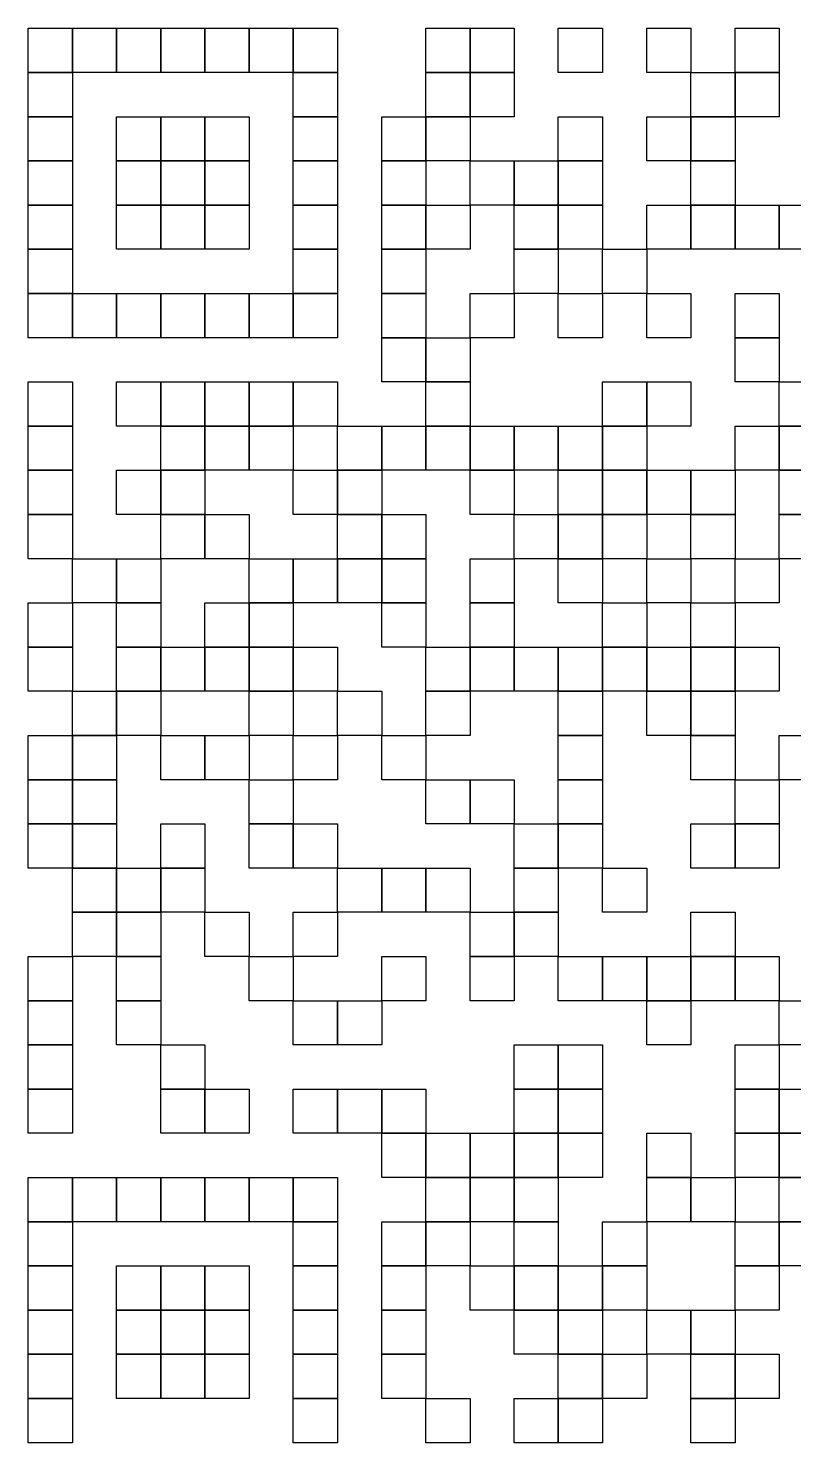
# Model space of a CAD drawing. Extents: x -1 to 447, y 185 to 440.
# Drawn here: x 308.03 to 334.28, y 359.09 to 407.58 of the extents above; entities that cross this region are included whole.
import ezdxf

# ---------------------------------------------------------------- set-up
doc = ezdxf.new("R2010")
doc.units = 0

msp = doc.modelspace()

# ---------------------------------------------------------------- linework, layer by layer
at = {"layer": 'Visible'}
for p, q in [((308.027529, 407.579554), (309.543589, 407.579554)), ((308.027529, 406.064552), (308.027529, 407.579554)), ((309.543589, 407.579554), (311.05965, 407.579554)), ((309.543589, 406.064552), (309.543589, 407.579554)), ((309.543589, 407.579554), (309.543589, 406.064552)), ((311.05965, 407.579554), (312.573065, 407.579554)), ((311.05965, 406.064552), (311.05965, 407.579554)), ((311.05965, 407.579554), (311.05965, 406.064552)), ((312.573065, 407.579554), (314.089125, 407.579554)), ((312.573065, 406.064552), (312.573065, 407.579554)), ((312.573065, 407.579554), (312.573065, 406.064552)), ((314.089125, 407.579554), (315.605186, 407.579554)), ((314.089125, 406.064552), (314.089125, 407.579554)), ((314.089125, 407.579554), (314.089125, 406.064552)), ((315.605186, 407.579554), (317.1186, 407.579554)), ((315.605186, 406.064552), (315.605186, 407.579554)), ((315.605186, 407.579554), (315.605186, 406.064552)), ((317.1186, 407.579554), (318.634661, 407.579554)), ((317.1186, 406.064552), (317.1186, 407.579554)), ((317.1186, 407.579554), (317.1186, 406.064552)), ((318.634661, 407.579554), (318.634661, 406.064552)), ((321.664136, 407.579554), (323.180197, 407.579554)), ((321.664136, 406.064552), (321.664136, 407.579554)), ((323.180197, 407.579554), (324.696258, 407.579554)), ((323.180197, 406.064552), (323.180197, 407.579554)), ((323.180197, 407.579554), (323.180197, 406.064552)), ((324.696258, 407.579554), (324.696258, 406.064552)), ((326.209672, 407.579554), (327.725733, 407.579554)), ((326.209672, 406.064552), (326.209672, 407.579554)), ((327.725733, 407.579554), (327.725733, 406.064552)), ((329.241794, 407.579554), (330.755208, 407.579554)), ((329.241794, 406.064552), (329.241794, 407.579554)), ((330.755208, 407.579554), (330.755208, 406.064552)), ((332.271269, 407.579554), (333.784684, 407.579554)), ((332.271269, 406.064552), (332.271269, 407.579554)), ((333.784684, 407.579554), (333.784684, 406.064552)), ((308.027529, 406.064552), (309.543589, 406.064552)), ((308.027529, 404.549285), (308.027529, 406.064552)), ((309.543589, 406.064552), (308.027529, 406.064552)), ((309.543589, 406.064552), (309.543589, 404.549285)), ((311.05965, 406.064552), (309.543589, 406.064552)), ((312.573065, 406.064552), (311.05965, 406.064552)), ((314.089125, 406.064552), (312.573065, 406.064552)), ((315.605186, 406.064552), (314.089125, 406.064552)), ((317.1186, 406.064552), (315.605186, 406.064552)), ((317.1186, 406.064552), (318.634661, 406.064552)), ((317.1186, 404.549285), (317.1186, 406.064552)), ((318.634661, 406.064552), (317.1186, 406.064552)), ((318.634661, 406.064552), (318.634661, 404.549285)), ((321.664136, 406.064552), (323.180197, 406.064552)), ((321.664136, 404.549285), (321.664136, 406.064552)), ((323.180197, 406.064552), (321.664136, 406.064552)), ((323.180197, 406.064552), (324.696258, 406.064552)), ((323.180197, 404.549285), (323.180197, 406.064552)), ((323.180197, 406.064552), (323.180197, 404.549285)), ((324.696258, 406.064552), (323.180197, 406.064552)), ((324.696258, 406.064552), (324.696258, 404.549285)), ((327.725733, 406.064552), (326.209672, 406.064552)), ((330.755208, 406.064552), (329.241794, 406.064552)), ((330.755208, 406.064552), (332.271269, 406.064552)), ((330.755208, 404.549285), (330.755208, 406.064552)), ((332.271269, 406.064552), (333.784684, 406.064552)), ((332.271269, 404.549285), (332.271269, 406.064552)), ((332.271269, 406.064552), (332.271269, 404.549285)), ((333.784684, 406.064552), (332.271269, 406.064552)), ((333.784684, 406.064552), (333.784684, 404.549285)), ((308.027529, 404.549285), (309.543589, 404.549285)), ((308.027529, 403.034018), (308.027529, 404.549285)), ((309.543589, 404.549285), (308.027529, 404.549285)), ((309.543589, 404.549285), (309.543589, 403.034018)), ((311.05965, 404.549285), (312.573065, 404.549285)), ((311.05965, 403.034018), (311.05965, 404.549285)), ((312.573065, 404.549285), (314.089125, 404.549285)), ((312.573065, 403.034018), (312.573065, 404.549285)), ((312.573065, 404.549285), (312.573065, 403.034018)), ((314.089125, 404.549285), (315.605186, 404.549285)), ((314.089125, 403.034018), (314.089125, 404.549285)), ((314.089125, 404.549285), (314.089125, 403.034018)), ((315.605186, 404.549285), (315.605186, 403.034018)), ((317.1186, 404.549285), (318.634661, 404.549285)), ((317.1186, 403.034018), (317.1186, 404.549285)), ((318.634661, 404.549285), (317.1186, 404.549285)), ((318.634661, 404.549285), (318.634661, 403.034018)), ((320.150722, 404.549285), (321.664136, 404.549285)), ((320.150722, 403.034018), (320.150722, 404.549285)), ((321.664136, 404.549285), (323.180197, 404.549285)), ((321.664136, 403.034018), (321.664136, 404.549285)), ((321.664136, 404.549285), (321.664136, 403.034018)), ((323.180197, 404.549285), (321.664136, 404.549285)), ((323.180197, 404.549285), (323.180197, 403.034018)), ((324.696258, 404.549285), (323.180197, 404.549285)), ((326.209672, 404.549285), (327.725733, 404.549285)), ((326.209672, 403.034018), (326.209672, 404.549285)), ((327.725733, 404.549285), (327.725733, 403.034018)), ((329.241794, 404.549285), (330.755208, 404.549285)), ((329.241794, 403.034018), (329.241794, 404.549285)), ((330.755208, 404.549285), (332.271269, 404.549285)), ((330.755208, 403.034018), (330.755208, 404.549285)), ((330.755208, 404.549285), (330.755208, 403.034018)), ((332.271269, 404.549285), (330.755208, 404.549285)), ((332.271269, 404.549285), (332.271269, 403.034018)), ((333.784684, 404.549285), (332.271269, 404.549285)), ((308.027529, 403.034283), (309.543589, 403.034283)), ((308.027529, 401.519016), (308.027529, 403.034283)), ((309.543589, 403.034018), (308.027529, 403.034018)), ((309.543589, 403.034283), (309.543589, 401.519016)), ((311.05965, 403.034283), (312.573065, 403.034283)), ((311.05965, 401.519016), (311.05965, 403.034283)), ((312.573065, 403.034018), (311.05965, 403.034018)), ((312.573065, 403.034283), (314.089125, 403.034283)), ((312.573065, 401.519016), (312.573065, 403.034283)), ((312.573065, 403.034283), (312.573065, 401.519016)), ((314.089125, 403.034018), (312.573065, 403.034018)), ((314.089125, 403.034283), (315.605186, 403.034283)), ((314.089125, 401.519016), (314.089125, 403.034283)), ((314.089125, 403.034283), (314.089125, 401.519016)), ((315.605186, 403.034018), (314.089125, 403.034018)), ((315.605186, 403.034283), (315.605186, 401.519016)), ((317.1186, 403.034283), (318.634661, 403.034283)), ((317.1186, 401.519016), (317.1186, 403.034283)), ((318.634661, 403.034018), (317.1186, 403.034018)), ((318.634661, 403.034283), (318.634661, 401.519016)), ((320.150722, 403.034283), (321.664136, 403.034283)), ((320.150722, 401.519016), (320.150722, 403.034283)), ((321.664136, 403.034018), (320.150722, 403.034018)), ((321.664136, 403.034283), (321.664136, 401.519016)), ((323.180197, 403.034018), (321.664136, 403.034018)), ((323.180197, 403.034283), (324.696258, 403.034283)), ((323.180197, 401.519016), (323.180197, 403.034283)), ((324.696258, 403.034283), (326.209672, 403.034283)), ((324.696258, 401.519016), (324.696258, 403.034283)), ((324.696258, 403.034283), (324.696258, 401.519016)), ((326.209672, 403.034283), (327.725733, 403.034283)), ((326.209672, 401.519016), (326.209672, 403.034283)), ((326.209672, 403.034283), (326.209672, 401.519016)), ((327.725733, 403.034018), (326.209672, 403.034018)), ((327.725733, 403.034283), (327.725733, 401.519016)), ((330.755208, 403.034018), (329.241794, 403.034018)), ((330.755208, 403.034283), (332.271269, 403.034283)), ((330.755208, 401.519016), (330.755208, 403.034283)), ((332.271269, 403.034018), (330.755208, 403.034018)), ((332.271269, 403.034283), (332.271269, 401.519016)), ((308.027529, 401.519016), (309.543589, 401.519016)), ((308.027529, 400.003749), (308.027529, 401.519016)), ((309.543589, 401.519016), (308.027529, 401.519016)), ((309.543589, 401.519016), (309.543589, 400.003749)), ((311.05965, 401.519016), (312.573065, 401.519016)), ((311.05965, 400.003749), (311.05965, 401.519016)), ((312.573065, 401.519016), (311.05965, 401.519016)), ((312.573065, 401.519016), (314.089125, 401.519016)), ((312.573065, 400.003749), (312.573065, 401.519016)), ((312.573065, 401.519016), (312.573065, 400.003749)), ((314.089125, 401.519016), (312.573065, 401.519016)), ((314.089125, 401.519016), (315.605186, 401.519016)), ((314.089125, 400.003749), (314.089125, 401.519016)), ((314.089125, 401.519016), (314.089125, 400.003749)), ((315.605186, 401.519016), (314.089125, 401.519016)), ((315.605186, 401.519016), (315.605186, 400.003749)), ((317.1186, 401.519016), (318.634661, 401.519016)), ((317.1186, 400.003749), (317.1186, 401.519016)), ((318.634661, 401.519016), (317.1186, 401.519016)), ((318.634661, 401.519016), (318.634661, 400.003749)), ((320.150722, 401.519016), (321.664136, 401.519016)), ((320.150722, 400.003749), (320.150722, 401.519016)), ((321.664136, 401.519016), (320.150722, 401.519016)), ((321.664136, 401.519016), (323.180197, 401.519016)), ((321.664136, 400.003749), (321.664136, 401.519016)), ((321.664136, 401.519016), (321.664136, 400.003749)), ((323.180197, 401.519016), (323.180197, 400.003749)), ((324.696258, 401.519016), (323.180197, 401.519016)), ((324.696258, 401.519016), (326.209672, 401.519016)), ((324.696258, 400.003749), (324.696258, 401.519016)), ((326.209672, 401.519016), (324.696258, 401.519016)), ((326.209672, 401.519016), (327.725733, 401.519016)), ((326.209672, 400.003749), (326.209672, 401.519016)), ((326.209672, 401.519016), (326.209672, 400.003749)), ((327.725733, 401.519016), (326.209672, 401.519016)), ((327.725733, 401.519016), (327.725733, 400.003749)), ((329.241794, 401.519016), (330.755208, 401.519016)), ((329.241794, 400.003749), (329.241794, 401.519016)), ((330.755208, 401.519016), (332.271269, 401.519016)), ((330.755208, 400.003749), (330.755208, 401.519016)), ((330.755208, 401.519016), (330.755208, 400.003749)), ((332.271269, 401.519016), (330.755208, 401.519016)), ((332.271269, 401.519016), (333.784684, 401.519016)), ((332.271269, 400.003749), (332.271269, 401.519016)), ((332.271269, 401.519016), (332.271269, 400.003749)), ((333.784684, 401.519016), (335.300744, 401.519016)), ((333.784684, 400.003749), (333.784684, 401.519016)), ((333.784684, 401.519016), (333.784684, 400.003749)), ((308.027529, 400.003749), (309.543589, 400.003749)), ((308.027529, 398.488747), (308.027529, 400.003749)), ((309.543589, 400.003749), (308.027529, 400.003749)), ((309.543589, 400.003749), (309.543589, 398.488747)), ((312.573065, 400.003749), (311.05965, 400.003749)), ((314.089125, 400.003749), (312.573065, 400.003749)), ((315.605186, 400.003749), (314.089125, 400.003749)), ((317.1186, 400.003749), (318.634661, 400.003749)), ((317.1186, 398.488747), (317.1186, 400.003749)), ((318.634661, 400.003749), (317.1186, 400.003749)), ((318.634661, 400.003749), (318.634661, 398.488747)), ((320.150722, 400.003749), (321.664136, 400.003749)), ((320.150722, 398.488747), (320.150722, 400.003749)), ((321.664136, 400.003749), (320.150722, 400.003749)), ((321.664136, 400.003749), (321.664136, 398.488747)), ((323.180197, 400.003749), (321.664136, 400.003749)), ((324.696258, 400.003749), (326.209672, 400.003749)), ((324.696258, 398.488747), (324.696258, 400.003749)), ((326.209672, 400.003749), (324.696258, 400.003749)), ((326.209672, 400.003749), (326.209672, 398.488747)), ((327.725733, 400.003749), (326.209672, 400.003749)), ((327.725733, 400.003749), (329.241794, 400.003749)), ((327.725733, 398.488747), (327.725733, 400.003749)), ((329.241794, 400.003749), (329.241794, 398.488747)), ((330.755208, 400.003749), (329.241794, 400.003749)), ((332.271269, 400.003749), (330.755208, 400.003749)), ((333.784684, 400.003749), (332.271269, 400.003749)), ((335.300744, 400.003749), (333.784684, 400.003749)), ((308.027529, 398.488747), (309.543589, 398.488747)), ((308.027529, 396.97348), (308.027529, 398.488747)), ((309.543589, 398.488747), (308.027529, 398.488747)), ((309.543589, 398.488747), (311.05965, 398.488747)), ((309.543589, 396.97348), (309.543589, 398.488747)), ((309.543589, 398.488747), (309.543589, 396.97348)), ((311.05965, 398.488747), (312.573065, 398.488747)), ((311.05965, 396.97348), (311.05965, 398.488747)), ((311.05965, 398.488747), (311.05965, 396.97348)), ((312.573065, 398.488747), (314.089125, 398.488747)), ((312.573065, 396.97348), (312.573065, 398.488747)), ((312.573065, 398.488747), (312.573065, 396.97348)), ((314.089125, 398.488747), (315.605186, 398.488747)), ((314.089125, 396.97348), (314.089125, 398.488747)), ((314.089125, 398.488747), (314.089125, 396.97348)), ((315.605186, 398.488747), (317.1186, 398.488747)), ((315.605186, 396.97348), (315.605186, 398.488747)), ((315.605186, 398.488747), (315.605186, 396.97348)), ((317.1186, 398.488747), (318.634661, 398.488747)), ((317.1186, 396.97348), (317.1186, 398.488747)), ((317.1186, 398.488747), (317.1186, 396.97348)), ((318.634661, 398.488747), (317.1186, 398.488747)), ((318.634661, 398.488747), (318.634661, 396.97348)), ((320.150722, 398.488747), (321.664136, 398.488747)), ((320.150722, 396.97348), (320.150722, 398.488747)), ((321.664136, 398.488747), (320.150722, 398.488747)), ((321.664136, 398.488747), (321.664136, 396.97348)), ((323.180197, 398.488747), (324.696258, 398.488747)), ((323.180197, 396.97348), (323.180197, 398.488747)), ((324.696258, 398.488747), (324.696258, 396.97348)), ((326.209672, 398.488747), (324.696258, 398.488747)), ((326.209672, 398.488747), (327.725733, 398.488747)), ((326.209672, 396.97348), (326.209672, 398.488747)), ((327.725733, 398.488747), (327.725733, 396.97348)), ((329.241794, 398.488747), (327.725733, 398.488747)), ((329.241794, 398.488747), (330.755208, 398.488747)), ((329.241794, 396.97348), (329.241794, 398.488747)), ((330.755208, 398.488747), (330.755208, 396.97348)), ((332.271269, 398.488747), (333.784684, 398.488747)), ((332.271269, 396.97348), (332.271269, 398.488747)), ((333.784684, 398.488747), (333.784684, 396.97348)), ((309.543589, 396.97348), (308.027529, 396.97348)), ((311.05965, 396.97348), (309.543589, 396.97348)), ((312.573065, 396.97348), (311.05965, 396.97348)), ((314.089125, 396.97348), (312.573065, 396.97348)), ((315.605186, 396.97348), (314.089125, 396.97348)), ((317.1186, 396.97348), (315.605186, 396.97348)), ((318.634661, 396.97348), (317.1186, 396.97348)), ((320.150722, 396.97348), (321.664136, 396.97348)), ((320.150722, 395.458478), (320.150722, 396.97348)), ((321.664136, 396.97348), (320.150722, 396.97348)), ((321.664136, 396.97348), (323.180197, 396.97348)), ((321.664136, 395.458478), (321.664136, 396.97348)), ((321.664136, 396.97348), (321.664136, 395.458478)), ((323.180197, 396.97348), (323.180197, 395.458478)), ((324.696258, 396.97348), (323.180197, 396.97348)), ((327.725733, 396.97348), (326.209672, 396.97348)), ((330.755208, 396.97348), (329.241794, 396.97348)), ((332.271269, 396.97348), (333.784684, 396.97348)), ((332.271269, 395.458478), (332.271269, 396.97348)), ((333.784684, 396.97348), (332.271269, 396.97348)), ((333.784684, 396.97348), (333.784684, 395.458478)), ((308.027529, 395.458478), (309.543589, 395.458478)), ((308.027529, 393.943211), (308.027529, 395.458478)), ((309.543589, 395.458478), (309.543589, 393.943211)), ((311.05965, 395.458478), (312.573065, 395.458478)), ((311.05965, 393.943211), (311.05965, 395.458478)), ((312.573065, 395.458478), (314.089125, 395.458478)), ((312.573065, 393.943211), (312.573065, 395.458478)), ((312.573065, 395.458478), (312.573065, 393.943211)), ((314.089125, 395.458478), (315.605186, 395.458478)), ((314.089125, 393.943211), (314.089125, 395.458478)), ((314.089125, 395.458478), (314.089125, 393.943211)), ((315.605186, 395.458478), (317.1186, 395.458478)), ((315.605186, 393.943211), (315.605186, 395.458478)), ((315.605186, 395.458478), (315.605186, 393.943211)), ((317.1186, 395.458478), (318.634661, 395.458478)), ((317.1186, 393.943211), (317.1186, 395.458478)), ((317.1186, 395.458478), (317.1186, 393.943211)), ((318.634661, 395.458478), (318.634661, 393.943211)), ((321.664136, 395.458478), (320.150722, 395.458478)), ((321.664136, 395.458478), (323.180197, 395.458478)), ((321.664136, 393.943211), (321.664136, 395.458478)), ((323.180197, 395.458478), (321.664136, 395.458478)), ((323.180197, 395.458478), (323.180197, 393.943211)), ((327.725733, 395.458478), (329.241794, 395.458478)), ((327.725733, 393.943211), (327.725733, 395.458478)), ((329.241794, 395.458478), (330.755208, 395.458478)), ((329.241794, 393.943211), (329.241794, 395.458478)), ((329.241794, 395.458478), (329.241794, 393.943211)), ((330.755208, 395.458478), (330.755208, 393.943211)), ((333.784684, 395.458478), (332.271269, 395.458478)), ((333.784684, 395.458478), (335.300744, 395.458478)), ((333.784684, 393.943211), (333.784684, 395.458478)), ((308.027529, 393.943211), (309.543589, 393.943211)), ((308.027529, 392.428209), (308.027529, 393.943211)), ((309.543589, 393.943211), (308.027529, 393.943211)), ((309.543589, 393.943211), (309.543589, 392.428209)), ((312.573065, 393.943211), (311.05965, 393.943211)), ((312.573065, 393.943211), (314.089125, 393.943211)), ((312.573065, 392.428209), (312.573065, 393.943211)), ((314.089125, 393.943211), (312.573065, 393.943211)), ((314.089125, 393.943211), (315.605186, 393.943211)), ((314.089125, 392.428209), (314.089125, 393.943211)), ((314.089125, 393.943211), (314.089125, 392.428209)), ((315.605186, 393.943211), (314.089125, 393.943211)), ((315.605186, 393.943211), (317.1186, 393.943211)), ((315.605186, 392.428209), (315.605186, 393.943211)), ((315.605186, 393.943211), (315.605186, 392.428209)), ((317.1186, 393.943211), (315.605186, 393.943211)), ((317.1186, 393.943211), (317.1186, 392.428209)), ((318.634661, 393.943211), (317.1186, 393.943211)), ((318.634661, 393.943211), (320.150722, 393.943211)), ((318.634661, 392.428209), (318.634661, 393.943211)), ((320.150722, 393.943211), (321.664136, 393.943211)), ((320.150722, 392.428209), (320.150722, 393.943211)), ((320.150722, 393.943211), (320.150722, 392.428209)), ((321.664136, 393.943211), (323.180197, 393.943211)), ((321.664136, 392.428209), (321.664136, 393.943211)), ((321.664136, 393.943211), (321.664136, 392.428209)), ((323.180197, 393.943211), (321.664136, 393.943211)), ((323.180197, 393.943211), (324.696258, 393.943211)), ((323.180197, 392.428209), (323.180197, 393.943211)), ((323.180197, 393.943211), (323.180197, 392.428209)), ((324.696258, 393.943211), (326.209672, 393.943211)), ((324.696258, 392.428209), (324.696258, 393.943211)), ((324.696258, 393.943211), (324.696258, 392.428209)), ((326.209672, 393.943211), (327.725733, 393.943211)), ((326.209672, 392.428209), (326.209672, 393.943211)), ((326.209672, 393.943211), (326.209672, 392.428209)), ((327.725733, 393.943211), (329.241794, 393.943211)), ((327.725733, 392.428209), (327.725733, 393.943211)), ((327.725733, 393.943211), (327.725733, 392.428209)), ((329.241794, 393.943211), (327.725733, 393.943211)), ((329.241794, 393.943211), (329.241794, 392.428209)), ((330.755208, 393.943211), (329.241794, 393.943211)), ((332.271269, 393.943211), (333.784684, 393.943211)), ((332.271269, 392.428209), (332.271269, 393.943211)), ((333.784684, 393.943211), (335.300744, 393.943211)), ((333.784684, 392.428209), (333.784684, 393.943211)), ((333.784684, 393.943211), (333.784684, 392.428209)), ((335.300744, 393.943211), (333.784684, 393.943211)), ((308.027529, 392.428209), (309.543589, 392.428209)), ((308.027529, 390.912942), (308.027529, 392.428209)), ((309.543589, 392.428209), (308.027529, 392.428209)), ((309.543589, 392.428209), (309.543589, 390.912942)), ((311.05965, 392.428209), (312.573065, 392.428209)), ((311.05965, 390.912942), (311.05965, 392.428209)), ((312.573065, 392.428209), (314.089125, 392.428209)), ((312.573065, 390.912942), (312.573065, 392.428209)), ((312.573065, 392.428209), (312.573065, 390.912942)), ((314.089125, 392.428209), (312.573065, 392.428209)), ((314.089125, 392.428209), (314.089125, 390.912942)), ((315.605186, 392.428209), (314.089125, 392.428209)), ((317.1186, 392.428209), (315.605186, 392.428209)), ((317.1186, 392.428209), (318.634661, 392.428209)), ((317.1186, 390.912942), (317.1186, 392.428209)), ((318.634661, 392.428209), (320.150722, 392.428209)), ((318.634661, 390.912942), (318.634661, 392.428209)), ((318.634661, 392.428209), (318.634661, 390.912942)), ((320.150722, 392.428209), (318.634661, 392.428209)), ((320.150722, 392.428209), (320.150722, 390.912942)), ((321.664136, 392.428209), (320.150722, 392.428209)), ((323.180197, 392.428209), (321.664136, 392.428209)), ((323.180197, 392.428209), (324.696258, 392.428209)), ((323.180197, 390.912942), (323.180197, 392.428209)), ((324.696258, 392.428209), (323.180197, 392.428209)), ((324.696258, 392.428209), (324.696258, 390.912942)), ((326.209672, 392.428209), (324.696258, 392.428209)), ((326.209672, 392.428209), (327.725733, 392.428209)), ((326.209672, 390.912942), (326.209672, 392.428209)), ((327.725733, 392.428209), (326.209672, 392.428209)), ((327.725733, 392.428209), (329.241794, 392.428209)), ((327.725733, 390.912942), (327.725733, 392.428209)), ((327.725733, 392.428209), (327.725733, 390.912942)), ((329.241794, 392.428209), (327.725733, 392.428209)), ((329.241794, 392.428209), (330.755208, 392.428209)), ((329.241794, 390.912942), (329.241794, 392.428209)), ((329.241794, 392.428209), (329.241794, 390.912942)), ((330.755208, 392.428209), (332.271269, 392.428209)), ((330.755208, 390.912942), (330.755208, 392.428209)), ((330.755208, 392.428209), (330.755208, 390.912942)), ((332.271269, 392.428209), (332.271269, 390.912942)), ((333.784684, 392.428209), (332.271269, 392.428209)), ((333.784684, 392.428209), (335.300744, 392.428209)), ((333.784684, 390.912942), (333.784684, 392.428209)), ((335.300744, 392.428209), (333.784684, 392.428209)), ((308.027529, 390.912942), (309.543589, 390.912942)), ((308.027529, 389.39794), (308.027529, 390.912942)), ((309.543589, 390.912942), (308.027529, 390.912942)), ((309.543589, 390.912942), (309.543589, 389.39794)), ((312.573065, 390.912942), (311.05965, 390.912942)), ((312.573065, 390.912942), (314.089125, 390.912942)), ((312.573065, 389.39794), (312.573065, 390.912942)), ((314.089125, 390.912942), (312.573065, 390.912942)), ((314.089125, 390.912942), (315.605186, 390.912942)), ((314.089125, 389.39794), (314.089125, 390.912942)), ((314.089125, 390.912942), (314.089125, 389.39794)), ((315.605186, 390.912942), (315.605186, 389.39794)), ((318.634661, 390.912942), (317.1186, 390.912942)), ((318.634661, 390.912942), (320.150722, 390.912942)), ((318.634661, 389.39794), (318.634661, 390.912942)), ((320.150722, 390.912942), (318.634661, 390.912942)), ((320.150722, 390.912942), (321.664136, 390.912942)), ((320.150722, 389.39794), (320.150722, 390.912942)), ((320.150722, 390.912942), (320.150722, 389.39794)), ((321.664136, 390.912942), (321.664136, 389.39794)), ((324.696258, 390.912942), (323.180197, 390.912942)), ((324.696258, 390.912942), (326.209672, 390.912942)), ((324.696258, 389.39794), (324.696258, 390.912942)), ((326.209672, 390.912942), (327.725733, 390.912942)), ((326.209672, 389.39794), (326.209672, 390.912942)), ((326.209672, 390.912942), (326.209672, 389.39794)), ((327.725733, 390.912942), (326.209672, 390.912942)), ((327.725733, 390.912942), (329.241794, 390.912942)), ((327.725733, 389.39794), (327.725733, 390.912942)), ((327.725733, 390.912942), (327.725733, 389.39794)), ((329.241794, 390.912942), (327.725733, 390.912942)), ((329.241794, 390.912942), (329.241794, 389.39794)), ((330.755208, 390.912942), (329.241794, 390.912942)), ((330.755208, 390.912942), (332.271269, 390.912942)), ((330.755208, 389.39794), (330.755208, 390.912942)), ((332.271269, 390.912942), (330.755208, 390.912942)), ((332.271269, 390.912942), (332.271269, 389.39794)), ((333.784684, 390.912942), (335.300744, 390.912942)), ((333.784684, 389.39794), (333.784684, 390.912942)), ((335.300744, 390.912942), (333.784684, 390.912942)), ((309.543589, 389.39794), (308.027529, 389.39794)), ((309.543589, 389.397675), (311.05965, 389.397675)), ((309.543589, 387.882673), (309.543589, 389.397675)), ((311.05965, 389.397675), (312.573065, 389.397675)), ((311.05965, 387.882673), (311.05965, 389.397675)), ((311.05965, 389.397675), (311.05965, 387.882673)), ((314.089125, 389.39794), (312.573065, 389.39794)), ((312.573065, 389.397675), (312.573065, 387.882673)), ((315.605186, 389.39794), (314.089125, 389.39794)), ((315.605186, 389.397675), (317.1186, 389.397675)), ((315.605186, 387.882673), (315.605186, 389.397675)), ((317.1186, 389.397675), (318.634661, 389.397675)), ((317.1186, 387.882673), (317.1186, 389.397675)), ((317.1186, 389.397675), (317.1186, 387.882673)), ((320.150722, 389.39794), (318.634661, 389.39794)), ((318.634661, 389.397675), (320.150722, 389.397675)), ((318.634661, 387.882673), (318.634661, 389.397675)), ((318.634661, 389.397675), (318.634661, 387.882673)), ((321.664136, 389.39794), (320.150722, 389.39794)), ((320.150722, 389.397675), (321.664136, 389.397675)), ((320.150722, 387.882673), (320.150722, 389.397675)), ((320.150722, 389.397675), (320.150722, 387.882673)), ((321.664136, 389.397675), (321.664136, 387.882673)), ((323.180197, 389.397675), (324.696258, 389.397675)), ((323.180197, 387.882673), (323.180197, 389.397675)), ((326.209672, 389.39794), (324.696258, 389.39794)), ((324.696258, 389.397675), (324.696258, 387.882673)), ((327.725733, 389.39794), (326.209672, 389.39794)), ((326.209672, 389.397675), (327.725733, 389.397675)), ((326.209672, 387.882673), (326.209672, 389.397675)), ((329.241794, 389.39794), (327.725733, 389.39794)), ((327.725733, 389.397675), (327.725733, 387.882673)), ((329.241794, 389.397675), (330.755208, 389.397675)), ((329.241794, 387.882673), (329.241794, 389.397675)), ((332.271269, 389.39794), (330.755208, 389.39794)), ((330.755208, 389.397675), (330.755208, 387.882673)), ((332.271269, 389.397675), (333.784684, 389.397675)), ((332.271269, 387.882673), (332.271269, 389.397675)), ((335.300744, 389.39794), (333.784684, 389.39794)), ((333.784684, 389.397675), (333.784684, 387.882673)), ((308.027529, 387.882673), (309.543589, 387.882673)), ((308.027529, 386.367406), (308.027529, 387.882673)), ((309.543589, 387.882673), (309.543589, 386.367406)), ((311.05965, 387.882673), (309.543589, 387.882673)), ((311.05965, 387.882673), (312.573065, 387.882673)), ((311.05965, 386.367406), (311.05965, 387.882673)), ((312.573065, 387.882673), (311.05965, 387.882673)), ((312.573065, 387.882673), (312.573065, 386.367406)), ((314.089125, 387.882673), (315.605186, 387.882673)), ((314.089125, 386.367406), (314.089125, 387.882673)), ((315.605186, 387.882673), (317.1186, 387.882673)), ((315.605186, 386.367406), (315.605186, 387.882673)), ((315.605186, 387.882673), (315.605186, 386.367406)), ((317.1186, 387.882673), (315.605186, 387.882673)), ((317.1186, 387.882673), (317.1186, 386.367406)), ((318.634661, 387.882673), (317.1186, 387.882673)), ((320.150722, 387.882673), (318.634661, 387.882673)), ((320.150722, 387.882673), (321.664136, 387.882673)), ((320.150722, 386.367406), (320.150722, 387.882673)), ((321.664136, 387.882673), (320.150722, 387.882673)), ((321.664136, 387.882673), (321.664136, 386.367406)), ((323.180197, 387.882673), (324.696258, 387.882673)), ((323.180197, 386.367406), (323.180197, 387.882673)), ((324.696258, 387.882673), (323.180197, 387.882673)), ((324.696258, 387.882673), (324.696258, 386.367406)), ((327.725733, 387.882673), (326.209672, 387.882673)), ((327.725733, 387.882673), (329.241794, 387.882673)), ((327.725733, 386.367406), (327.725733, 387.882673)), ((329.241794, 387.882673), (329.241794, 386.367406)), ((330.755208, 387.882673), (329.241794, 387.882673)), ((330.755208, 387.882673), (332.271269, 387.882673)), ((330.755208, 386.367406), (330.755208, 387.882673)), ((332.271269, 387.882673), (332.271269, 386.367406)), ((333.784684, 387.882673), (332.271269, 387.882673)), ((308.027529, 386.367406), (309.543589, 386.367406)), ((308.027529, 384.852404), (308.027529, 386.367406)), ((309.543589, 386.367406), (308.027529, 386.367406)), ((309.543589, 386.367406), (309.543589, 384.852404)), ((311.05965, 386.367406), (312.573065, 386.367406)), ((311.05965, 384.852404), (311.05965, 386.367406)), ((312.573065, 386.367406), (311.05965, 386.367406)), ((312.573065, 386.367406), (314.089125, 386.367406)), ((312.573065, 384.852404), (312.573065, 386.367406)), ((312.573065, 386.367406), (312.573065, 384.852404)), ((314.089125, 386.367406), (315.605186, 386.367406)), ((314.089125, 384.852404), (314.089125, 386.367406)), ((314.089125, 386.367406), (314.089125, 384.852404)), ((315.605186, 386.367406), (314.089125, 386.367406)), ((315.605186, 386.367406), (317.1186, 386.367406)), ((315.605186, 384.852404), (315.605186, 386.367406)), ((315.605186, 386.367406), (315.605186, 384.852404)), ((317.1186, 386.367406), (315.605186, 386.367406)), ((317.1186, 386.367406), (318.634661, 386.367406)), ((317.1186, 384.852404), (317.1186, 386.367406)), ((317.1186, 386.367406), (317.1186, 384.852404)), ((318.634661, 386.367406), (318.634661, 384.852404)), ((321.664136, 386.367406), (320.150722, 386.367406)), ((321.664136, 386.367406), (323.180197, 386.367406)), ((321.664136, 384.852404), (321.664136, 386.367406)), ((323.180197, 386.367406), (324.696258, 386.367406)), ((323.180197, 384.852404), (323.180197, 386.367406)), ((323.180197, 386.367406), (323.180197, 384.852404)), ((324.696258, 386.367406), (323.180197, 386.367406)), ((324.696258, 386.367406), (326.209672, 386.367406)), ((324.696258, 384.852404), (324.696258, 386.367406)), ((324.696258, 386.367406), (324.696258, 384.852404)), ((326.209672, 386.367406), (327.725733, 386.367406)), ((326.209672, 384.852404), (326.209672, 386.367406)), ((326.209672, 386.367406), (326.209672, 384.852404)), ((327.725733, 386.367406), (329.241794, 386.367406)), ((327.725733, 384.852404), (327.725733, 386.367406)), ((327.725733, 386.367406), (327.725733, 384.852404)), ((329.241794, 386.367406), (327.725733, 386.367406)), ((329.241794, 386.367406), (330.755208, 386.367406)), ((329.241794, 384.852404), (329.241794, 386.367406)), ((329.241794, 386.367406), (329.241794, 384.852404)), ((330.755208, 386.367406), (332.271269, 386.367406)), ((330.755208, 384.852404), (330.755208, 386.367406)), ((330.755208, 386.367406), (330.755208, 384.852404)), ((332.271269, 386.367406), (330.755208, 386.367406)), ((332.271269, 386.367406), (333.784684, 386.367406)), ((332.271269, 384.852404), (332.271269, 386.367406)), ((332.271269, 386.367406), (332.271269, 384.852404)), ((333.784684, 386.367406), (333.784684, 384.852404)), ((309.543589, 384.852404), (308.027529, 384.852404)), ((309.543589, 384.852404), (311.05965, 384.852404)), ((309.543589, 383.337137), (309.543589, 384.852404)), ((311.05965, 384.852404), (312.573065, 384.852404)), ((311.05965, 383.337137), (311.05965, 384.852404)), ((311.05965, 384.852404), (311.05965, 383.337137)), ((312.573065, 384.852404), (311.05965, 384.852404)), ((312.573065, 384.852404), (312.573065, 383.337137)), ((314.089125, 384.852404), (312.573065, 384.852404)), ((315.605186, 384.852404), (314.089125, 384.852404)), ((315.605186, 384.852404), (317.1186, 384.852404)), ((315.605186, 383.337137), (315.605186, 384.852404)), ((317.1186, 384.852404), (315.605186, 384.852404)), ((317.1186, 384.852404), (317.1186, 383.337137)), ((318.634661, 384.852404), (317.1186, 384.852404)), ((318.634661, 384.852404), (320.150722, 384.852404)), ((318.634661, 383.337137), (318.634661, 384.852404)), ((320.150722, 384.852404), (320.150722, 383.337137)), ((321.664136, 384.852404), (323.180197, 384.852404)), ((321.664136, 383.337137), (321.664136, 384.852404)), ((323.180197, 384.852404), (321.664136, 384.852404)), ((323.180197, 384.852404), (323.180197, 383.337137)), ((324.696258, 384.852404), (323.180197, 384.852404)), ((326.209672, 384.852404), (324.696258, 384.852404)), ((326.209672, 384.852404), (327.725733, 384.852404)), ((326.209672, 383.337137), (326.209672, 384.852404)), ((327.725733, 384.852404), (326.209672, 384.852404)), ((327.725733, 384.852404), (327.725733, 383.337137)), ((329.241794, 384.852404), (327.725733, 384.852404)), ((329.241794, 384.852404), (330.755208, 384.852404)), ((329.241794, 383.337137), (329.241794, 384.852404)), ((330.755208, 384.852404), (329.241794, 384.852404)), ((330.755208, 384.852404), (332.271269, 384.852404)), ((330.755208, 383.337137), (330.755208, 384.852404)), ((330.755208, 384.852404), (330.755208, 383.337137)), ((332.271269, 384.852404), (330.755208, 384.852404)), ((332.271269, 384.852404), (332.271269, 383.337137)), ((333.784684, 384.852404), (332.271269, 384.852404)), ((308.027529, 383.337137), (309.543589, 383.337137)), ((308.027529, 381.822135), (308.027529, 383.337137)), ((309.543589, 383.337137), (311.05965, 383.337137)), ((309.543589, 381.822135), (309.543589, 383.337137)), ((309.543589, 383.337137), (309.543589, 381.822135)), ((311.05965, 383.337137), (309.543589, 383.337137)), ((311.05965, 383.337137), (311.05965, 381.822135)), ((312.573065, 383.337137), (311.05965, 383.337137)), ((312.573065, 383.337137), (314.089125, 383.337137)), ((312.573065, 381.822135), (312.573065, 383.337137)), ((314.089125, 383.337137), (315.605186, 383.337137)), ((314.089125, 381.822135), (314.089125, 383.337137)), ((314.089125, 383.337137), (314.089125, 381.822135)), ((315.605186, 383.337137), (315.605186, 381.822135)), ((317.1186, 383.337137), (315.605186, 383.337137)), ((317.1186, 383.337137), (318.634661, 383.337137)), ((317.1186, 381.822135), (317.1186, 383.337137)), ((318.634661, 383.337137), (318.634661, 381.822135)), ((320.150722, 383.337137), (318.634661, 383.337137)), ((320.150722, 383.337137), (321.664136, 383.337137)), ((320.150722, 381.822135), (320.150722, 383.337137)), ((321.664136, 383.337137), (321.664136, 381.822135)), ((323.180197, 383.337137), (321.664136, 383.337137)), ((326.209672, 383.337137), (327.725733, 383.337137)), ((326.209672, 381.822135), (326.209672, 383.337137)), ((327.725733, 383.337137), (326.209672, 383.337137)), ((327.725733, 383.337137), (327.725733, 381.822135)), ((330.755208, 383.337137), (329.241794, 383.337137)), ((330.755208, 383.337137), (332.271269, 383.337137)), ((330.755208, 381.822135), (330.755208, 383.337137)), ((332.271269, 383.337137), (330.755208, 383.337137)), ((332.271269, 383.337137), (332.271269, 381.822135)), ((333.784684, 383.337137), (335.300744, 383.337137)), ((333.784684, 381.822135), (333.784684, 383.337137)), ((308.027529, 381.822135), (309.543589, 381.822135)), ((308.027529, 380.306868), (308.027529, 381.822135)), ((309.543589, 381.822135), (308.027529, 381.822135)), ((309.543589, 381.822135), (311.05965, 381.822135)), ((309.543589, 380.306868), (309.543589, 381.822135)), ((309.543589, 381.822135), (309.543589, 380.306868)), ((311.05965, 381.822135), (309.543589, 381.822135)), ((311.05965, 381.822135), (311.05965, 380.306868)), ((314.089125, 381.822135), (312.573065, 381.822135)), ((315.605186, 381.822135), (314.089125, 381.822135)), ((315.605186, 381.822135), (317.1186, 381.822135)), ((315.605186, 380.306868), (315.605186, 381.822135)), ((317.1186, 381.822135), (317.1186, 380.306868)), ((318.634661, 381.822135), (317.1186, 381.822135)), ((321.664136, 381.822135), (320.150722, 381.822135)), ((321.664136, 381.822135), (323.180197, 381.822135)), ((321.664136, 380.306868), (321.664136, 381.822135)), ((323.180197, 381.822135), (324.696258, 381.822135)), ((323.180197, 380.306868), (323.180197, 381.822135)), ((323.180197, 381.822135), (323.180197, 380.306868)), ((324.696258, 381.822135), (324.696258, 380.306868)), ((326.209672, 381.822135), (327.725733, 381.822135)), ((326.209672, 380.306868), (326.209672, 381.822135)), ((327.725733, 381.822135), (326.209672, 381.822135)), ((327.725733, 381.822135), (327.725733, 380.306868)), ((332.271269, 381.822135), (330.755208, 381.822135)), ((332.271269, 381.822135), (333.784684, 381.822135)), ((332.271269, 380.306868), (332.271269, 381.822135)), ((333.784684, 381.822135), (333.784684, 380.306868)), ((335.300744, 381.822135), (333.784684, 381.822135)), ((308.027529, 380.306868), (309.543589, 380.306868)), ((308.027529, 378.791866), (308.027529, 380.306868)), ((309.543589, 380.306868), (308.027529, 380.306868)), ((309.543589, 380.306868), (311.05965, 380.306868)), ((309.543589, 378.791866), (309.543589, 380.306868)), ((309.543589, 380.306868), (309.543589, 378.791866)), ((311.05965, 380.306868), (309.543589, 380.306868)), ((311.05965, 380.306868), (311.05965, 378.791866)), ((312.573065, 380.306868), (314.089125, 380.306868)), ((312.573065, 378.791866), (312.573065, 380.306868)), ((314.089125, 380.306868), (314.089125, 378.791866)), ((315.605186, 380.306868), (317.1186, 380.306868)), ((315.605186, 378.791866), (315.605186, 380.306868)), ((317.1186, 380.306868), (315.605186, 380.306868)), ((317.1186, 380.306868), (318.634661, 380.306868)), ((317.1186, 378.791866), (317.1186, 380.306868)), ((317.1186, 380.306868), (317.1186, 378.791866)), ((318.634661, 380.306868), (318.634661, 378.791866)), ((323.180197, 380.306868), (321.664136, 380.306868)), ((324.696258, 380.306868), (323.180197, 380.306868)), ((324.696258, 380.306868), (326.209672, 380.306868)), ((324.696258, 378.791866), (324.696258, 380.306868)), ((326.209672, 380.306868), (327.725733, 380.306868)), ((326.209672, 378.791866), (326.209672, 380.306868)), ((326.209672, 380.306868), (326.209672, 378.791866)), ((327.725733, 380.306868), (326.209672, 380.306868)), ((327.725733, 380.306868), (327.725733, 378.791866)), ((330.755208, 380.306868), (332.271269, 380.306868)), ((330.755208, 378.791866), (330.755208, 380.306868)), ((332.271269, 380.306868), (333.784684, 380.306868)), ((332.271269, 378.791866), (332.271269, 380.306868)), ((332.271269, 380.306868), (332.271269, 378.791866)), ((333.784684, 380.306868), (332.271269, 380.306868)), ((333.784684, 380.306868), (333.784684, 378.791866)), ((309.543589, 378.791866), (308.027529, 378.791866)), ((309.543589, 378.791866), (311.05965, 378.791866)), ((309.543589, 377.276599), (309.543589, 378.791866)), ((311.05965, 378.791866), (309.543589, 378.791866)), ((311.05965, 378.791866), (312.573065, 378.791866)), ((311.05965, 377.276599), (311.05965, 378.791866)), ((311.05965, 378.791866), (311.05965, 377.276599)), ((312.573065, 378.791866), (314.089125, 378.791866)), ((312.573065, 377.276599), (312.573065, 378.791866)), ((312.573065, 378.791866), (312.573065, 377.276599)), ((314.089125, 378.791866), (312.573065, 378.791866)), ((314.089125, 378.791866), (314.089125, 377.276599)), ((317.1186, 378.791866), (315.605186, 378.791866)), ((318.634661, 378.791866), (317.1186, 378.791866)), ((318.634661, 378.791866), (320.150722, 378.791866)), ((318.634661, 377.276599), (318.634661, 378.791866)), ((320.150722, 378.791866), (321.664136, 378.791866)), ((320.150722, 377.276599), (320.150722, 378.791866)), ((320.150722, 378.791866), (320.150722, 377.276599)), ((321.664136, 378.791866), (323.180197, 378.791866)), ((321.664136, 377.276599), (321.664136, 378.791866)), ((321.664136, 378.791866), (321.664136, 377.276599)), ((323.180197, 378.791866), (323.180197, 377.276599)), ((324.696258, 378.791866), (326.209672, 378.791866)), ((324.696258, 377.276599), (324.696258, 378.791866)), ((326.209672, 378.791866), (324.696258, 378.791866)), ((326.209672, 378.791866), (326.209672, 377.276599)), ((327.725733, 378.791866), (326.209672, 378.791866)), ((327.725733, 378.791866), (329.241794, 378.791866)), ((327.725733, 377.276599), (327.725733, 378.791866)), ((329.241794, 378.791866), (329.241794, 377.276599)), ((332.271269, 378.791866), (330.755208, 378.791866)), ((333.784684, 378.791866), (332.271269, 378.791866)), ((309.543589, 377.276599), (311.05965, 377.276599)), ((309.543589, 375.761597), (309.543589, 377.276599)), ((311.05965, 377.276599), (309.543589, 377.276599)), ((311.05965, 377.276599), (312.573065, 377.276599)), ((311.05965, 375.761597), (311.05965, 377.276599)), ((311.05965, 377.276599), (311.05965, 375.761597)), ((312.573065, 377.276599), (311.05965, 377.276599)), ((312.573065, 377.276599), (312.573065, 375.761597)), ((314.089125, 377.276599), (312.573065, 377.276599)), ((314.089125, 377.276599), (315.605186, 377.276599)), ((314.089125, 375.761597), (314.089125, 377.276599)), ((315.605186, 377.276599), (315.605186, 375.761597)), ((317.1186, 377.276599), (318.634661, 377.276599)), ((317.1186, 375.761597), (317.1186, 377.276599)), ((318.634661, 377.276599), (318.634661, 375.761597)), ((320.150722, 377.276599), (318.634661, 377.276599)), ((321.664136, 377.276599), (320.150722, 377.276599)), ((323.180197, 377.276599), (321.664136, 377.276599)), ((323.180197, 377.276599), (324.696258, 377.276599)), ((323.180197, 375.761597), (323.180197, 377.276599)), ((324.696258, 377.276599), (326.209672, 377.276599)), ((324.696258, 375.761597), (324.696258, 377.276599)), ((324.696258, 377.276599), (324.696258, 375.761597)), ((326.209672, 377.276599), (324.696258, 377.276599)), ((326.209672, 377.276599), (326.209672, 375.761597)), ((329.241794, 377.276599), (327.725733, 377.276599)), ((330.755208, 377.276599), (332.271269, 377.276599)), ((330.755208, 375.761597), (330.755208, 377.276599)), ((332.271269, 377.276599), (332.271269, 375.761597)), ((308.027529, 375.761597), (309.543589, 375.761597)), ((308.027529, 374.24633), (308.027529, 375.761597)), ((309.543589, 375.761597), (309.543589, 374.24633)), ((311.05965, 375.761597), (309.543589, 375.761597)), ((311.05965, 375.761597), (312.573065, 375.761597)), ((311.05965, 374.24633), (311.05965, 375.761597)), ((312.573065, 375.761597), (311.05965, 375.761597)), ((312.573065, 375.761597), (312.573065, 374.24633)), ((315.605186, 375.761597), (314.089125, 375.761597)), ((315.605186, 375.761597), (317.1186, 375.761597)), ((315.605186, 374.24633), (315.605186, 375.761597)), ((317.1186, 375.761597), (317.1186, 374.24633)), ((318.634661, 375.761597), (317.1186, 375.761597)), ((320.150722, 375.761597), (321.664136, 375.761597)), ((320.150722, 374.24633), (320.150722, 375.761597)), ((321.664136, 375.761597), (321.664136, 374.24633)), ((323.180197, 375.761597), (324.696258, 375.761597)), ((323.180197, 374.24633), (323.180197, 375.761597)), ((324.696258, 375.761597), (323.180197, 375.761597)), ((324.696258, 375.761597), (324.696258, 374.24633)), ((326.209672, 375.761597), (324.696258, 375.761597)), ((326.209672, 375.761597), (327.725733, 375.761597)), ((326.209672, 374.24633), (326.209672, 375.761597)), ((327.725733, 375.761597), (329.241794, 375.761597)), ((327.725733, 374.24633), (327.725733, 375.761597)), ((327.725733, 375.761597), (327.725733, 374.24633)), ((329.241794, 375.761597), (330.755208, 375.761597)), ((329.241794, 374.24633), (329.241794, 375.761597)), ((329.241794, 375.761597), (329.241794, 374.24633)), ((330.755208, 375.761597), (332.271269, 375.761597)), ((330.755208, 374.24633), (330.755208, 375.761597)), ((330.755208, 375.761597), (330.755208, 374.24633)), ((332.271269, 375.761597), (330.755208, 375.761597)), ((332.271269, 375.761597), (333.784684, 375.761597)), ((332.271269, 374.24633), (332.271269, 375.761597)), ((332.271269, 375.761597), (332.271269, 374.24633)), ((333.784684, 375.761597), (333.784684, 374.24633)), ((308.027529, 374.24633), (309.543589, 374.24633)), ((308.027529, 372.731063), (308.027529, 374.24633)), ((309.543589, 374.24633), (308.027529, 374.24633)), ((309.543589, 374.24633), (309.543589, 372.731063)), ((311.05965, 374.24633), (312.573065, 374.24633)), ((311.05965, 372.731063), (311.05965, 374.24633)), ((312.573065, 374.24633), (311.05965, 374.24633)), ((312.573065, 374.24633), (312.573065, 372.731063)), ((317.1186, 374.24633), (315.605186, 374.24633)), ((317.1186, 374.24633), (318.634661, 374.24633)), ((317.1186, 372.731063), (317.1186, 374.24633)), ((318.634661, 374.24633), (320.150722, 374.24633)), ((318.634661, 372.731063), (318.634661, 374.24633)), ((318.634661, 374.24633), (318.634661, 372.731063)), ((320.150722, 374.24633), (320.150722, 372.731063)), ((321.664136, 374.24633), (320.150722, 374.24633)), ((324.696258, 374.24633), (323.180197, 374.24633)), ((327.725733, 374.24633), (326.209672, 374.24633)), ((329.241794, 374.24633), (327.725733, 374.24633)), ((329.241794, 374.24633), (330.755208, 374.24633)), ((329.241794, 372.731063), (329.241794, 374.24633)), ((330.755208, 374.24633), (329.241794, 374.24633)), ((330.755208, 374.24633), (330.755208, 372.731063)), ((332.271269, 374.24633), (330.755208, 374.24633)), ((333.784684, 374.24633), (332.271269, 374.24633)), ((333.784684, 374.24633), (335.300744, 374.24633)), ((333.784684, 372.731063), (333.784684, 374.24633)), ((308.027529, 372.731063), (309.543589, 372.731063)), ((308.027529, 371.216061), (308.027529, 372.731063)), ((309.543589, 372.731063), (308.027529, 372.731063)), ((309.543589, 372.731063), (309.543589, 371.216061)), ((312.573065, 372.731063), (311.05965, 372.731063)), ((312.573065, 372.731063), (314.089125, 372.731063)), ((312.573065, 371.216061), (312.573065, 372.731063)), ((314.089125, 372.731063), (314.089125, 371.216061)), ((318.634661, 372.731063), (317.1186, 372.731063)), ((320.150722, 372.731063), (318.634661, 372.731063)), ((324.696258, 372.731063), (326.209672, 372.731063)), ((324.696258, 371.216061), (324.696258, 372.731063)), ((326.209672, 372.731063), (327.725733, 372.731063)), ((326.209672, 371.216061), (326.209672, 372.731063)), ((326.209672, 372.731063), (326.209672, 371.216061)), ((327.725733, 372.731063), (327.725733, 371.216061)), ((330.755208, 372.731063), (329.241794, 372.731063)), ((332.271269, 372.731063), (333.784684, 372.731063)), ((332.271269, 371.216061), (332.271269, 372.731063)), ((333.784684, 372.731063), (333.784684, 371.216061)), ((335.300744, 372.731063), (333.784684, 372.731063)), ((308.027529, 371.216061), (309.543589, 371.216061)), ((308.027529, 369.700794), (308.027529, 371.216061)), ((309.543589, 371.216061), (308.027529, 371.216061)), ((309.543589, 371.216061), (309.543589, 369.700794)), ((312.573065, 371.216061), (314.089125, 371.216061)), ((312.573065, 369.700794), (312.573065, 371.216061)), ((314.089125, 371.216061), (312.573065, 371.216061)), ((314.089125, 371.216061), (315.605186, 371.216061)), ((314.089125, 369.700794), (314.089125, 371.216061)), ((314.089125, 371.216061), (314.089125, 369.700794)), ((315.605186, 371.216061), (315.605186, 369.700794)), ((317.1186, 371.216061), (318.634661, 371.216061)), ((317.1186, 369.700794), (317.1186, 371.216061)), ((318.634661, 371.216061), (320.150722, 371.216061)), ((318.634661, 369.700794), (318.634661, 371.216061)), ((318.634661, 371.216061), (318.634661, 369.700794)), ((320.150722, 371.216061), (321.664136, 371.216061)), ((320.150722, 369.700794), (320.150722, 371.216061)), ((320.150722, 371.216061), (320.150722, 369.700794)), ((321.664136, 371.216061), (321.664136, 369.700794)), ((324.696258, 371.216061), (326.209672, 371.216061)), ((324.696258, 369.700794), (324.696258, 371.216061)), ((326.209672, 371.216061), (324.696258, 371.216061)), ((326.209672, 371.216061), (327.725733, 371.216061)), ((326.209672, 369.700794), (326.209672, 371.216061)), ((326.209672, 371.216061), (326.209672, 369.700794)), ((327.725733, 371.216061), (326.209672, 371.216061)), ((327.725733, 371.216061), (327.725733, 369.700794)), ((332.271269, 371.216061), (333.784684, 371.216061)), ((332.271269, 369.700794), (332.271269, 371.216061)), ((333.784684, 371.216061), (332.271269, 371.216061)), ((333.784684, 371.216061), (335.300744, 371.216061)), ((333.784684, 369.700794), (333.784684, 371.216061)), ((333.784684, 371.216061), (333.784684, 369.700794)), ((309.543589, 369.700794), (308.027529, 369.700794)), ((314.089125, 369.700794), (312.573065, 369.700794)), ((315.605186, 369.700794), (314.089125, 369.700794)), ((318.634661, 369.700794), (317.1186, 369.700794)), ((320.150722, 369.700794), (318.634661, 369.700794)), ((320.150722, 369.700794), (321.664136, 369.700794)), ((320.150722, 368.185792), (320.150722, 369.700794)), ((321.664136, 369.700794), (320.150722, 369.700794)), ((321.664136, 369.700794), (323.180197, 369.700794)), ((321.664136, 368.185792), (321.664136, 369.700794)), ((321.664136, 369.700794), (321.664136, 368.185792)), ((323.180197, 369.700794), (324.696258, 369.700794)), ((323.180197, 368.185792), (323.180197, 369.700794)), ((323.180197, 369.700794), (323.180197, 368.185792)), ((324.696258, 369.700794), (326.209672, 369.700794)), ((324.696258, 368.185792), (324.696258, 369.700794)), ((324.696258, 369.700794), (324.696258, 368.185792)), ((326.209672, 369.700794), (324.696258, 369.700794)), ((326.209672, 369.700794), (327.725733, 369.700794)), ((326.209672, 368.185792), (326.209672, 369.700794)), ((326.209672, 369.700794), (326.209672, 368.185792)), ((327.725733, 369.700794), (326.209672, 369.700794)), ((327.725733, 369.700794), (327.725733, 368.185792)), ((329.241794, 369.700794), (330.755208, 369.700794)), ((329.241794, 368.185792), (329.241794, 369.700794)), ((330.755208, 369.700794), (330.755208, 368.185792)), ((332.271269, 369.700794), (333.784684, 369.700794)), ((332.271269, 368.185792), (332.271269, 369.700794)), ((333.784684, 369.700794), (332.271269, 369.700794)), ((333.784684, 369.700794), (335.300744, 369.700794)), ((333.784684, 368.185792), (333.784684, 369.700794)), ((333.784684, 369.700794), (333.784684, 368.185792)), ((335.300744, 369.700794), (333.784684, 369.700794)), ((308.027529, 368.185792), (309.543589, 368.185792)), ((308.027529, 366.670525), (308.027529, 368.185792)), ((309.543589, 368.185792), (311.05965, 368.185792)), ((309.543589, 366.670525), (309.543589, 368.185792)), ((309.543589, 368.185792), (309.543589, 366.670525)), ((311.05965, 368.185792), (312.573065, 368.185792)), ((311.05965, 366.670525), (311.05965, 368.185792)), ((311.05965, 368.185792), (311.05965, 366.670525)), ((312.573065, 368.185792), (314.089125, 368.185792)), ((312.573065, 366.670525), (312.573065, 368.185792)), ((312.573065, 368.185792), (312.573065, 366.670525)), ((314.089125, 368.185792), (315.605186, 368.185792)), ((314.089125, 366.670525), (314.089125, 368.185792)), ((314.089125, 368.185792), (314.089125, 366.670525)), ((315.605186, 368.185792), (317.1186, 368.185792)), ((315.605186, 366.670525), (315.605186, 368.185792)), ((315.605186, 368.185792), (315.605186, 366.670525)), ((317.1186, 368.185792), (318.634661, 368.185792)), ((317.1186, 366.670525), (317.1186, 368.185792)), ((317.1186, 368.185792), (317.1186, 366.670525)), ((318.634661, 368.185792), (318.634661, 366.670525)), ((321.664136, 368.185792), (320.150722, 368.185792)), ((321.664136, 368.185792), (323.180197, 368.185792)), ((321.664136, 366.670525), (321.664136, 368.185792)), ((323.180197, 368.185792), (321.664136, 368.185792)), ((323.180197, 368.185792), (324.696258, 368.185792)), ((323.180197, 366.670525), (323.180197, 368.185792)), ((323.180197, 368.185792), (323.180197, 366.670525)), ((324.696258, 368.185792), (323.180197, 368.185792)), ((324.696258, 368.185792), (326.209672, 368.185792)), ((324.696258, 366.670525), (324.696258, 368.185792)), ((324.696258, 368.185792), (324.696258, 366.670525)), ((326.209672, 368.185792), (324.696258, 368.185792)), ((326.209672, 368.185792), (326.209672, 366.670525)), ((327.725733, 368.185792), (326.209672, 368.185792)), ((329.241794, 368.185792), (330.755208, 368.185792)), ((329.241794, 366.670525), (329.241794, 368.185792)), ((330.755208, 368.185792), (329.241794, 368.185792)), ((330.755208, 368.185792), (332.271269, 368.185792)), ((330.755208, 366.670525), (330.755208, 368.185792)), ((330.755208, 368.185792), (330.755208, 366.670525)), ((332.271269, 368.185792), (332.271269, 366.670525)), ((333.784684, 368.185792), (332.271269, 368.185792)), ((333.784684, 368.185792), (335.300744, 368.185792)), ((333.784684, 366.670525), (333.784684, 368.185792)), ((335.300744, 368.185792), (333.784684, 368.185792)), ((308.027529, 366.670525), (309.543589, 366.670525)), ((308.027529, 365.155522), (308.027529, 366.670525)), ((309.543589, 366.670525), (308.027529, 366.670525)), ((309.543589, 366.670525), (309.543589, 365.155522)), ((311.05965, 366.670525), (309.543589, 366.670525)), ((312.573065, 366.670525), (311.05965, 366.670525)), ((314.089125, 366.670525), (312.573065, 366.670525)), ((315.605186, 366.670525), (314.089125, 366.670525)), ((317.1186, 366.670525), (315.605186, 366.670525)), ((317.1186, 366.670525), (318.634661, 366.670525)), ((317.1186, 365.155522), (317.1186, 366.670525)), ((318.634661, 366.670525), (317.1186, 366.670525)), ((318.634661, 366.670525), (318.634661, 365.155522)), ((320.150722, 366.670525), (321.664136, 366.670525)), ((320.150722, 365.155522), (320.150722, 366.670525)), ((321.664136, 366.670525), (323.180197, 366.670525)), ((321.664136, 365.155522), (321.664136, 366.670525)), ((321.664136, 366.670525), (321.664136, 365.155522)), ((323.180197, 366.670525), (321.664136, 366.670525)), ((323.180197, 366.670525), (323.180197, 365.155522)), ((324.696258, 366.670525), (323.180197, 366.670525)), ((324.696258, 366.670525), (326.209672, 366.670525)), ((324.696258, 365.155522), (324.696258, 366.670525)), ((326.209672, 366.670525), (324.696258, 366.670525)), ((326.209672, 366.670525), (326.209672, 365.155522)), ((327.725733, 366.670525), (329.241794, 366.670525)), ((327.725733, 365.155522), (327.725733, 366.670525)), ((329.241794, 366.670525), (329.241794, 365.155522)), ((330.755208, 366.670525), (329.241794, 366.670525)), ((332.271269, 366.670525), (330.755208, 366.670525)), ((332.271269, 366.670525), (333.784684, 366.670525)), ((332.271269, 365.155522), (332.271269, 366.670525)), ((333.784684, 366.670525), (335.300744, 366.670525)), ((333.784684, 365.155522), (333.784684, 366.670525)), ((333.784684, 366.670525), (333.784684, 365.155522)), ((335.300744, 366.670525), (333.784684, 366.670525)), ((308.027529, 365.155522), (309.543589, 365.155522)), ((308.027529, 363.640256), (308.027529, 365.155522)), ((309.543589, 365.155522), (308.027529, 365.155522)), ((309.543589, 365.155522), (309.543589, 363.640256)), ((311.05965, 365.155522), (312.573065, 365.155522)), ((311.05965, 363.640256), (311.05965, 365.155522)), ((312.573065, 365.155522), (314.089125, 365.155522)), ((312.573065, 363.640256), (312.573065, 365.155522)), ((312.573065, 365.155522), (312.573065, 363.640256)), ((314.089125, 365.155522), (315.605186, 365.155522)), ((314.089125, 363.640256), (314.089125, 365.155522)), ((314.089125, 365.155522), (314.089125, 363.640256)), ((315.605186, 365.155522), (315.605186, 363.640256)), ((317.1186, 365.155522), (318.634661, 365.155522)), ((317.1186, 363.640256), (317.1186, 365.155522)), ((318.634661, 365.155522), (317.1186, 365.155522)), ((318.634661, 365.155522), (318.634661, 363.640256)), ((320.150722, 365.155522), (321.664136, 365.155522)), ((320.150722, 363.640256), (320.150722, 365.155522)), ((321.664136, 365.155522), (320.150722, 365.155522)), ((321.664136, 365.155522), (321.664136, 363.640256)), ((323.180197, 365.155522), (321.664136, 365.155522)), ((323.180197, 365.155522), (324.696258, 365.155522)), ((323.180197, 363.640256), (323.180197, 365.155522)), ((324.696258, 365.155522), (326.209672, 365.155522)), ((324.696258, 363.640256), (324.696258, 365.155522)), ((324.696258, 365.155522), (324.696258, 363.640256)), ((326.209672, 365.155522), (324.696258, 365.155522)), ((326.209672, 365.155522), (327.725733, 365.155522)), ((326.209672, 363.640256), (326.209672, 365.155522)), ((326.209672, 365.155522), (326.209672, 363.640256)), ((327.725733, 365.155522), (329.241794, 365.155522)), ((327.725733, 363.640256), (327.725733, 365.155522)), ((327.725733, 365.155522), (327.725733, 363.640256)), ((329.241794, 365.155522), (327.725733, 365.155522)), ((329.241794, 365.155522), (329.241794, 363.640256)), ((332.271269, 365.155522), (333.784684, 365.155522)), ((332.271269, 363.640256), (332.271269, 365.155522)), ((333.784684, 365.155522), (332.271269, 365.155522)), ((333.784684, 365.155522), (333.784684, 363.640256)), ((335.300744, 365.155522), (333.784684, 365.155522)), ((308.027529, 363.640256), (309.543589, 363.640256)), ((308.027529, 362.125253), (308.027529, 363.640256)), ((309.543589, 363.640256), (308.027529, 363.640256)), ((309.543589, 363.640256), (309.543589, 362.125253)), ((311.05965, 363.640256), (312.573065, 363.640256)), ((311.05965, 362.125253), (311.05965, 363.640256)), ((312.573065, 363.640256), (311.05965, 363.640256)), ((312.573065, 363.640256), (314.089125, 363.640256)), ((312.573065, 362.125253), (312.573065, 363.640256)), ((312.573065, 363.640256), (312.573065, 362.125253)), ((314.089125, 363.640256), (312.573065, 363.640256)), ((314.089125, 363.640256), (315.605186, 363.640256)), ((314.089125, 362.125253), (314.089125, 363.640256)), ((314.089125, 363.640256), (314.089125, 362.125253)), ((315.605186, 363.640256), (314.089125, 363.640256)), ((315.605186, 363.640256), (315.605186, 362.125253)), ((317.1186, 363.640256), (318.634661, 363.640256)), ((317.1186, 362.125253), (317.1186, 363.640256)), ((318.634661, 363.640256), (317.1186, 363.640256)), ((318.634661, 363.640256), (318.634661, 362.125253)), ((320.150722, 363.640256), (321.664136, 363.640256)), ((320.150722, 362.125253), (320.150722, 363.640256)), ((321.664136, 363.640256), (320.150722, 363.640256)), ((321.664136, 363.640256), (321.664136, 362.125253)), ((324.696258, 363.640256), (323.180197, 363.640256)), ((324.696258, 363.640256), (326.209672, 363.640256)), ((324.696258, 362.125253), (324.696258, 363.640256)), ((326.209672, 363.640256), (324.696258, 363.640256)), ((326.209672, 363.640256), (327.725733, 363.640256)), ((326.209672, 362.125253), (326.209672, 363.640256)), ((326.209672, 363.640256), (326.209672, 362.125253)), ((327.725733, 363.640256), (326.209672, 363.640256)), ((327.725733, 363.640256), (327.725733, 362.125253)), ((329.241794, 363.640256), (327.725733, 363.640256)), ((329.241794, 363.640256), (330.755208, 363.640256)), ((329.241794, 362.125253), (329.241794, 363.640256)), ((330.755208, 363.640256), (332.271269, 363.640256)), ((330.755208, 362.125253), (330.755208, 363.640256)), ((330.755208, 363.640256), (330.755208, 362.125253)), ((332.271269, 363.640256), (332.271269, 362.125253)), ((333.784684, 363.640256), (332.271269, 363.640256)), ((308.027529, 362.125253), (309.543589, 362.125253)), ((308.027529, 360.609987), (308.027529, 362.125253)), ((309.543589, 362.125253), (308.027529, 362.125253)), ((309.543589, 362.125253), (309.543589, 360.609987)), ((311.05965, 362.125253), (312.573065, 362.125253)), ((311.05965, 360.609987), (311.05965, 362.125253)), ((312.573065, 362.125253), (311.05965, 362.125253)), ((312.573065, 362.125253), (314.089125, 362.125253)), ((312.573065, 360.609987), (312.573065, 362.125253)), ((312.573065, 362.125253), (312.573065, 360.609987)), ((314.089125, 362.125253), (312.573065, 362.125253)), ((314.089125, 362.125253), (315.605186, 362.125253)), ((314.089125, 360.609987), (314.089125, 362.125253)), ((314.089125, 362.125253), (314.089125, 360.609987)), ((315.605186, 362.125253), (314.089125, 362.125253)), ((315.605186, 362.125253), (315.605186, 360.609987)), ((317.1186, 362.125253), (318.634661, 362.125253)), ((317.1186, 360.609987), (317.1186, 362.125253)), ((318.634661, 362.125253), (317.1186, 362.125253)), ((318.634661, 362.125253), (318.634661, 360.609987)), ((320.150722, 362.125253), (321.664136, 362.125253)), ((320.150722, 360.609987), (320.150722, 362.125253)), ((321.664136, 362.125253), (320.150722, 362.125253)), ((321.664136, 362.125253), (321.664136, 360.609987)), ((326.209672, 362.125253), (324.696258, 362.125253)), ((326.209672, 362.125253), (327.725733, 362.125253)), ((326.209672, 360.609987), (326.209672, 362.125253)), ((327.725733, 362.125253), (326.209672, 362.125253)), ((327.725733, 362.125253), (329.241794, 362.125253)), ((327.725733, 360.609987), (327.725733, 362.125253)), ((327.725733, 362.125253), (327.725733, 360.609987)), ((329.241794, 362.125253), (329.241794, 360.609987)), ((330.755208, 362.125253), (329.241794, 362.125253)), ((330.755208, 362.125253), (332.271269, 362.125253)), ((330.755208, 360.609987), (330.755208, 362.125253)), ((332.271269, 362.125253), (330.755208, 362.125253)), ((332.271269, 362.125253), (333.784684, 362.125253)), ((332.271269, 360.609987), (332.271269, 362.125253)), ((332.271269, 362.125253), (332.271269, 360.609987)), ((333.784684, 362.125253), (333.784684, 360.609987)), ((308.027529, 360.609987), (309.543589, 360.609987)), ((308.027529, 359.094984), (308.027529, 360.609987)), ((309.543589, 360.609987), (308.027529, 360.609987)), ((309.543589, 360.609987), (309.543589, 359.094984)), ((312.573065, 360.609987), (311.05965, 360.609987)), ((314.089125, 360.609987), (312.573065, 360.609987)), ((315.605186, 360.609987), (314.089125, 360.609987)), ((317.1186, 360.609987), (318.634661, 360.609987)), ((317.1186, 359.094984), (317.1186, 360.609987)), ((318.634661, 360.609987), (317.1186, 360.609987)), ((318.634661, 360.609987), (318.634661, 359.094984)), ((321.664136, 360.609987), (320.150722, 360.609987)), ((321.664136, 360.609987), (323.180197, 360.609987)), ((321.664136, 359.094984), (321.664136, 360.609987)), ((323.180197, 360.609987), (323.180197, 359.094984)), ((324.696258, 360.609987), (326.209672, 360.609987)), ((324.696258, 359.094984), (324.696258, 360.609987)), ((326.209672, 360.609987), (327.725733, 360.609987)), ((326.209672, 359.094984), (326.209672, 360.609987)), ((326.209672, 360.609987), (326.209672, 359.094984)), ((327.725733, 360.609987), (326.209672, 360.609987)), ((327.725733, 360.609987), (327.725733, 359.094984)), ((329.241794, 360.609987), (327.725733, 360.609987)), ((330.755208, 360.609987), (332.271269, 360.609987)), ((330.755208, 359.094984), (330.755208, 360.609987)), ((332.271269, 360.609987), (330.755208, 360.609987)), ((332.271269, 360.609987), (332.271269, 359.094984)), ((333.784684, 360.609987), (332.271269, 360.609987)), ((309.543589, 359.094984), (308.027529, 359.094984)), ((318.634661, 359.094984), (317.1186, 359.094984)), ((323.180197, 359.094984), (321.664136, 359.094984)), ((326.209672, 359.094984), (324.696258, 359.094984)), ((327.725733, 359.094984), (326.209672, 359.094984)), ((332.271269, 359.094984), (330.755208, 359.094984))]:
    msp.add_line(p, q, dxfattribs=at)

doc.saveas('drawing.dxf')
